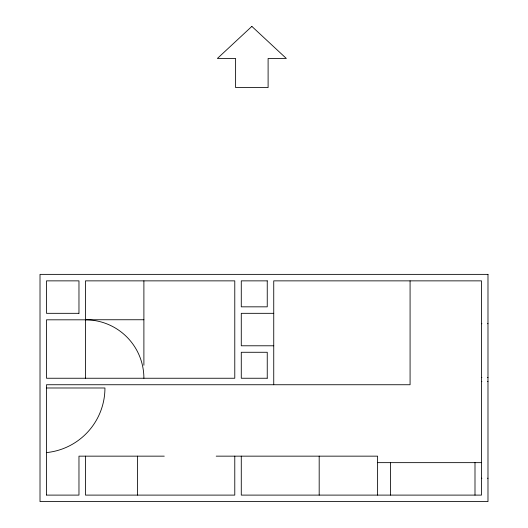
<?xml version="1.0" encoding="UTF-8"?>
<svg xmlns="http://www.w3.org/2000/svg" width="528" height="528" viewBox="0 0 528 528"><rect width="100%" height="100%" fill="white"/><g stroke="black" fill="none" stroke-linecap="round" stroke-linejoin="round"><path stroke-width="0.79" d="M78.903 313.322L46.51 313.322L46.51 280.863L78.969 280.863L78.969 313.262M273.742 313.322L241.276 313.322L241.276 345.787L273.742 345.787M85.463 319.75L143.893 319.75M85.397 319.816L46.51 319.816L46.51 378.246L234.782 378.246L234.782 280.863L85.463 280.863L85.463 378.246M481.49 323.71L481.899 323.71M487.575 323.71L487.984 323.71M481.49 377.599L481.899 377.599M487.575 377.599L487.984 377.599M267.181 378.246L241.276 378.246L241.276 352.275L267.247 352.275L267.247 378.18M481.49 381.493L481.899 381.493M487.575 381.493L487.984 381.493M46.589 387.988L104.94 387.988A64.924 64.924 0 0 1 46.484 452.588M164.274 456.152L78.969 456.152L78.969 495.106L46.576 495.106M216.209 456.152L377.612 456.152L377.612 495.106M377.612 462.647L481.49 462.647M481.49 478.229L481.899 478.229M487.575 478.229L487.984 478.229M474.995 462.647L474.995 495.106M410.078 280.863L410.078 384.74L46.51 384.74L46.51 495.04M390.601 462.647L390.601 495.106M319.183 456.152L319.183 495.106M273.742 384.74L273.742 280.863L481.49 280.863L481.49 495.106L241.276 495.106L241.276 456.152M234.782 456.152L234.782 495.106L85.463 495.106L85.463 456.152M143.893 280.863L143.893 365.264M137.399 456.152L137.399 495.106M85.463 319.816A58.43 58.43 0 0 1 143.893 378.246M251.856 26.4L217.378 58.469L235.613 58.469L235.613 87.575L268.105 87.575L268.105 58.469L286.334 58.469L251.856 26.4M487.984 274.369L40.016 274.369L40.016 501.6L487.984 501.6L487.984 274.369M267.247 280.863L241.276 280.863L241.276 306.834L267.247 306.834L267.247 280.863"/></g></svg>
